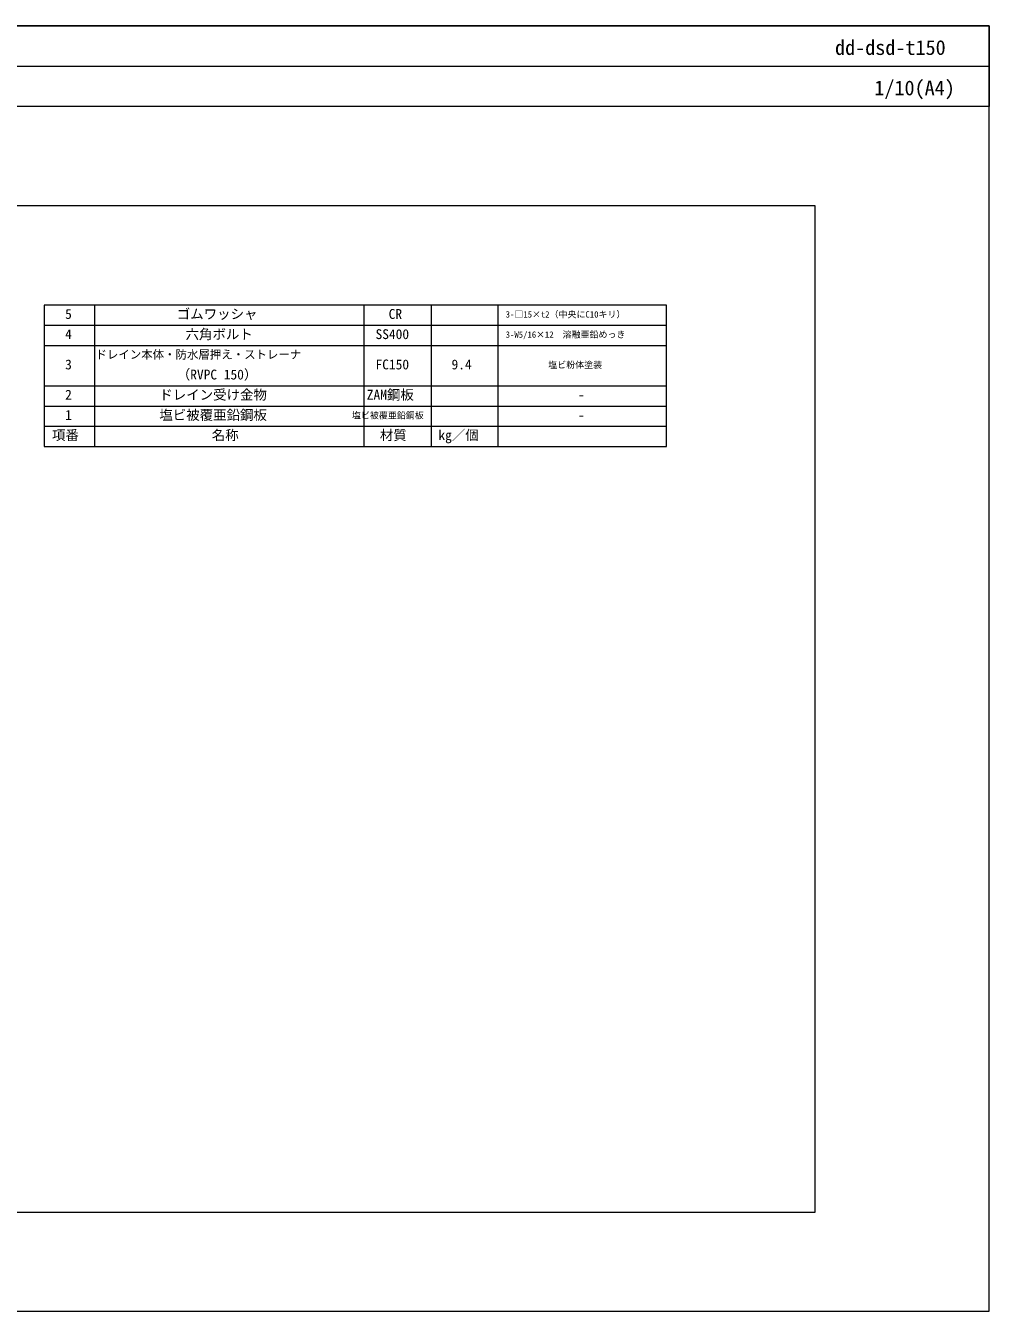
# Model space of a CAD drawing. Units: millimetres, scale not verified. Extents: x -1380 to 1380, y -955 to 955.
# Drawn here: x -53 to 1380, y -955 to 955 of the extents above; entities that cross this region are included whole.
import ezdxf
from ezdxf.enums import TextEntityAlignment as Align

# ---------------------------------------------------------------- set-up
doc = ezdxf.new("R2010")
doc.units = ezdxf.units.MM
doc.header["$LTSCALE"] = 3
for name, color, linetype, lineweight in [('0-0_0', 7, 'Continuous', 15), ('0-7_WAKU', 7, 'Continuous', 18), ('0-8_MOJI', 7, 'Continuous', 18), ('0-9_SUNPO', 7, 'Continuous', 18)]:
    doc.layers.add(name, color=color, linetype=linetype, lineweight=lineweight)
doc.styles.add('ＭＳ ゴシック', font='')
doc.styles.get('ＭＳ ゴシック').set_extended_font_data('MS Gothic')

msp = doc.modelspace()

# ---------------------------------------------------------------- linework, layer by layer
at = {"layer": '0-0_0', "lineweight": 18}
msp.add_line((-1379.932, 895), (1380.068, 895), dxfattribs=at)
msp.add_lwpolyline([(-1121.182, -807.5), (1121.318, -807.5), (1121.318, 687.5), (-1121.182, 687.5)], close=True, dxfattribs=at)
at = {"layer": '0-7_WAKU'}
for points in [[(-1379.932, -955), (1380.068, -955), (1380.068, 955), (-1379.932, 955)], [(1380.068, 835), (-1379.932, 835), (-1379.932, 955), (1380.068, 955)]]:
    msp.add_lwpolyline(points, close=True, dxfattribs=at)
at = {"layer": '0-8_MOJI'}
for p, q in [((50.068, 330), (50.068, 540)), ((450.068, 540), (450.068, 330)), ((550.068, 540), (550.068, 330)), ((650.068, 330), (650.068, 540)), ((-24.932, 510), (900.068, 510)), ((-24.932, 480), (900.068, 480)), ((-24.932, 420), (900.068, 420)), ((-24.932, 390), (900.068, 390)), ((-24.932, 360), (900.068, 360))]:
    msp.add_line(p, q, dxfattribs=at)
msp.add_lwpolyline([(-24.932, 330), (900.068, 330), (900.068, 540), (-24.932, 540)], close=True, dxfattribs=at)

# ---------------------------------------------------------------- texts
at = {"layer": '0-8_MOJI', "style": 'ＭＳ ゴシック'}
for s, height, p in [('ゴムワッシャ', 14.66, (172.098, 515)), ('5', 14.66, (6.07, 515)), ('CR', 14.66, (487.073, 515)), ('3-□15×t2（中央にC10キリ）', 9.531, (661.037, 518.5)), ('4', 14.66, (6.07, 485)), ('六角ボルト', 14.66, (185.093, 485)), ('SS400', 14.66, (467.58, 485)), ('3-W5/16×12\u3000溶融亜鉛めっき', 9.531, (661.037, 488.5)), ('3', 14.66, (6.07, 440)), ('ドレイン本体・防水層押え・ストレーナ', 12.46, (51.245, 456.5)), ('FC150', 14.66, (467.58, 440)), ('9.4', 14.66, (580.575, 440)), ('（RVPC 150）', 14.66, (172.098, 425)), ('塩ビ粉体塗装', 9.531, (724.388, 443.5)), ('2', 14.66, (6.07, 395)), ('ドレイン受け金物', 14.66, (146.108, 395)), ('ZAM鋼板', 14.66, (454.585, 395)), ('-', 14.66, (768.57, 395)), ('1', 14.66, (6.07, 365)), ('塩ビ被覆亜鉛鋼板', 14.66, (146.108, 365)), ('塩ビ被覆亜鉛鋼板', 9.531, (432.494, 368.5)), ('-', 14.66, (768.57, 365)), ('項番', 14.66, (-13.422, 335)), ('名称', 14.66, (224.078, 335)), ('材質', 14.66, (474.078, 335)), ('kg／個', 14.66, (561.083, 335))]:
    msp.add_text(s, height=height, dxfattribs=at).set_placement(p, align=Align.BOTTOM_LEFT)
at = {"layer": '0-9_SUNPO', "style": 'ＭＳ ゴシック'}
for s, p in [('dd-dsd-t150', (1150.651, 905)), ('1/10(A4)', (1209.129, 845))]:
    msp.add_text(s, height=21.99, dxfattribs=at).set_placement(p, align=Align.BOTTOM_LEFT)

doc.saveas('drawing.dxf')
